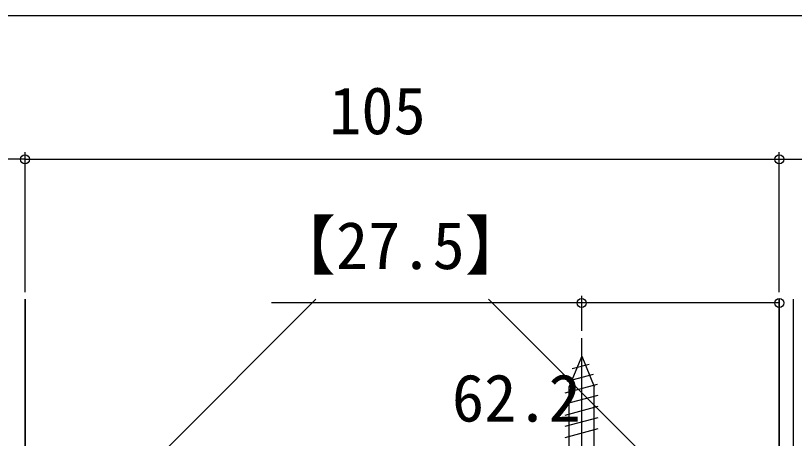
# Model space of a CAD drawing. Units: millimetres, scale not verified. Extents: x -525 to 525, y -808 to 806.
# Drawn here: x -410.2 to -301.8, y 342.7 to 401.6 of the extents above; entities that cross this region are included whole.
import ezdxf
from ezdxf.enums import TextEntityAlignment as Align

# ---------------------------------------------------------------- set-up
doc = ezdxf.new("R2010")
doc.units = ezdxf.units.MM
doc.header["$LTSCALE"] = 4
for name, color, linetype in [('0-5_YKK_13', 4, 'Continuous'), ('0-7_YKK_D', 6, 'Continuous'), ('0-9_YSS_K', 3, 'Continuous')]:
    doc.layers.add(name, color=color, linetype=linetype)
doc.styles.add('ＭＳ ゴシック', font='')
doc.styles.get('ＭＳ ゴシック').set_extended_font_data('MS Gothic')

msp = doc.modelspace()

# ---------------------------------------------------------------- linework, layer by layer
at = {"layer": '0-5_YKK_13'}
for p, q in [((-331.375, 309.2), (-331.375, 356.7)), ((-331.375, 354.2), (-333.125, 349.975)), ((-331.375, 354.2), (-329.625, 349.975)), ((-332.693, 352.453), (-330.319, 353.089)), ((-333.417, 350.706), (-329.74, 351.692)), ((-333.675, 349.084), (-329.161, 350.294)), ((-333.125, 314.2), (-333.125, 349.975)), ((-329.625, 314.2), (-329.625, 349.975)), ((-333.675, 347.532), (-329.075, 348.764)), ((-333.675, 345.979), (-329.075, 347.211)), ((-333.675, 344.426), (-329.075, 345.658)), ((-333.675, 342.873), (-329.075, 344.105))]:
    msp.add_line(p, q, dxfattribs=at)
at = {"layer": '0-7_YKK_D'}
for p, q in [((-421.375, 401.6), (-291.375, 401.6)), ((-408.875, 363.1), (-408.875, 382.6)), ((-408.875, 363.1), (-408.875, 382.6)), ((-303.875, 363.1), (-303.875, 382.6)), ((-303.875, 363.1), (-303.875, 382.6)), ((-408.875, 381.6), (-303.875, 381.6)), ((-331.375, 357.7), (-331.375, 362.6)), ((-303.875, 361.1), (-303.875, 360.6))]:
    msp.add_line(p, q, dxfattribs=at)
for points in [[(-408.875, 381.6), (-421.375, 381.6), (-447.175, 381.6)], [(-303.875, 381.6), (-291.375, 381.6), (-265.575, 381.6)], [(-303.875, 361.6), (-331.375, 361.6), (-374.569, 361.6)]]:
    msp.add_lwpolyline(points, dxfattribs=at)
for centre in [(-408.875, 381.6), (-408.875, 381.6), (-303.875, 381.6), (-303.875, 381.6), (-331.375, 361.6), (-303.875, 361.6)]:
    msp.add_circle(centre, 0.637, dxfattribs=at)
at = {"layer": '0-9_YSS_K'}
for p, q in [((-408.875, 321.6), (-408.875, 362.1)), ((-408.874, 321.601), (-368.375, 362.1)), ((-303.875, 321.6), (-344.375, 362.1)), ((-303.875, 362.1), (-303.875, 321.6)), ((-301.875, 279.1), (-301.875, 362.1)), ((-303.875, 345.7), (-303.875, 279.1))]:
    msp.add_line(p, q, dxfattribs=at)
msp.add_lwpolyline([(-408.875, 362.1), (-408.875, 321.6), (-303.875, 321.6), (-303.875, 362.1)], dxfattribs=at)

# ---------------------------------------------------------------- texts
at = {"layer": '0-7_YKK_D', "style": 'ＭＳ ゴシック'}
for s, p in [('105', (-366.551, 383.1)), ('【27.5】', (-374.604, 364.327)), ('62.2', (-349.448, 343.1))]:
    msp.add_text(s, height=6.598, dxfattribs=at).set_placement(p, align=Align.BOTTOM_LEFT)

doc.saveas('drawing.dxf')
